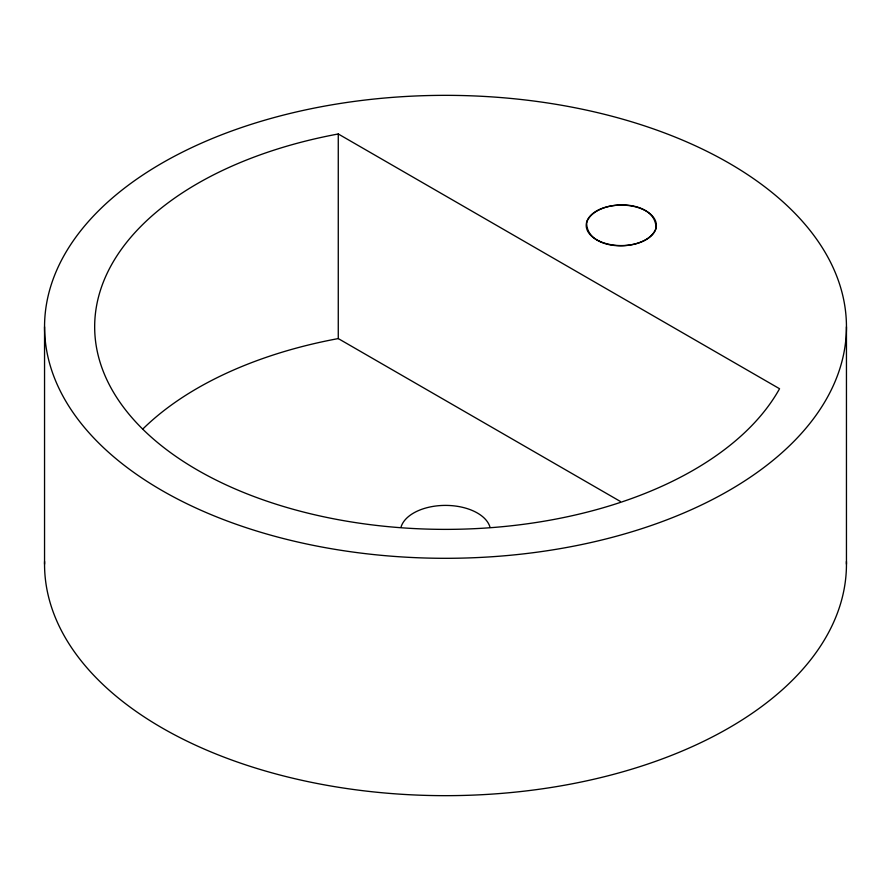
<?xml version="1.0" encoding="UTF-8"?>
<svg xmlns="http://www.w3.org/2000/svg" width="891" height="891" viewBox="0 0 891 891"><rect width="100%" height="100%" fill="white"/><g stroke="black" fill="none" stroke-linecap="round" stroke-linejoin="round"><path stroke-width="1.34" d="M338.268 133.973L779.547 388.732A350.831 202.547 0 0 1 197.423 470.047A350.831 202.547 0 0 1 338.268 133.973L338.268 338.58L620.392 501.466M846.45 326.83A400.95 231.482 0 0 1 245.025 527.294A400.95 231.482 0 0 1 245.025 126.355A400.95 231.482 0 0 1 846.45 326.83L846.45 564.17M44.55 326.83L44.55 564.17M142.905 428.939A350.831 202.547 0 0 1 338.268 338.58M400.95 527.361A45.107 26.039 0 0 1 445.5 505.397A45.107 26.039 0 0 1 490.05 527.361M846.428 561.486A400.95 231.482 0 0 1 445.5 795.663A400.95 231.482 0 0 1 44.572 561.486M586.668 222.193C585.743 252.342 646.721 252.654 655.965 228.53C656.89 198.381 595.923 198.069 586.668 222.193M599.197 241.082A35.083 20.259 0 0 0 655.932 228.508A35.083 20.259 0 0 0 608.709 206.434A35.083 20.259 0 0 0 599.197 241.082"/></g></svg>
